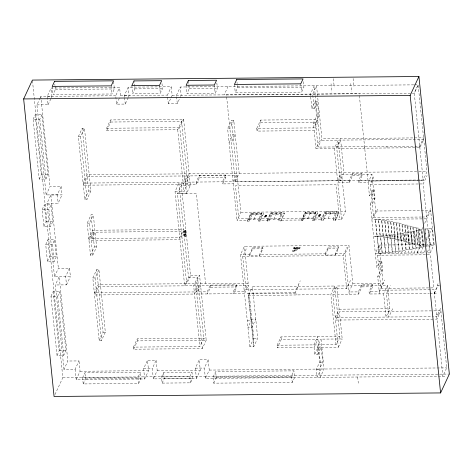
<?xml version="1.0" encoding="UTF-8"?>
<svg xmlns="http://www.w3.org/2000/svg" width="473" height="473" viewBox="0 0 473 473"><rect width="100%" height="100%" fill="white"/><g stroke="black" fill="none" stroke-linecap="round" stroke-linejoin="round"><path stroke-width="0.35" stroke-dasharray="2.37 1.77" d="M429.957 293.443L434.38 293.402L438.087 283.504M46.141 194.923L50.014 186.593L61.165 186.486L57.298 194.823L46.141 194.923L36.935 104.882L39.909 98.467M40.211 97.828L40.802 96.545L51.959 96.445L51.102 88.037L119.592 87.404L120.449 95.812L119.858 97.095M33.11 119.255L35.197 114.768L41.902 114.703L48.021 174.537L45.934 179.031L39.229 179.09L33.11 119.255L39.815 119.196L41.902 114.703M36.935 104.882L48.092 104.775L47.235 96.374L51.102 88.037M48.092 104.775L51.066 98.366M51.368 97.728L51.959 96.445M113.591 81.498L114.354 88.948L112.018 93.979L53.041 94.523L55.376 89.492L55.028 86.11M39.229 179.09L41.317 174.602L35.197 114.768M42.168 209.533L44.32 204.904L51.025 204.839L52.751 221.713L50.599 226.348L43.894 226.407L42.168 209.533L48.873 209.474L51.025 204.839M54.496 276.646L58.368 268.309L69.525 268.209L70.376 276.534L54.496 276.646L47.004 203.331L50.871 195L62.028 194.894L61.165 186.486M78.352 136.585L82.219 128.248L84.472 128.224L90.887 190.968L87.014 199.304L84.768 199.328L78.352 136.585L80.599 136.561L84.472 128.224M43.894 226.407L46.047 221.772L44.32 204.904M47.004 203.331L58.155 203.23L62.028 194.894M45.715 244.506L47.885 239.835L54.59 239.77L56.328 256.774L54.164 261.445L47.454 261.504L45.715 244.506L52.426 244.44L54.59 239.77M128.207 97.657L125.233 104.066L116.583 104.149L115.725 95.741L119.592 87.404M116.583 104.149L119.557 97.734M185.321 182.152L179.746 127.592L183.613 119.261L181.579 121.384L177.712 129.72L106.797 130.371L106.585 128.266L110.451 119.935L183.613 119.261L189.194 173.816L185.321 182.152L233.059 181.715L236.926 173.378L231.504 120.331L233.757 120.313L239.178 173.36L235.276 181.762L368.053 180.467M106.797 130.371L110.664 122.034L110.451 119.935M124.5 96.93L124.352 95.499L128.224 87.162L171.291 86.766L172.166 95.333L168.299 103.67L177.292 103.587L180.266 97.178M47.454 261.504L49.624 256.833L47.885 239.835M128.502 97.012L129.099 95.729L128.224 87.162M161.979 83.567L162.499 88.634L160.329 93.305L132.659 93.559L134.829 88.889L134.084 81.652M84.768 199.328L88.634 190.991L82.219 128.248M63.979 369.36L55.347 284.971L59.22 276.634L67.846 361.023L63.979 369.36L75.13 369.253L79.003 360.923L67.846 361.023M50.983 296.281L53.136 291.646L59.84 291.587L65.889 350.73L63.737 355.365L57.032 355.424L50.983 296.281L57.688 296.222L59.84 291.587M92.732 255.237L91.23 240.521L95.097 232.184L96.604 246.9L92.732 255.237L90.485 255.254L87.203 223.15L91.07 214.813L93.323 214.789L94.902 230.233L91.029 238.569L179.752 237.753L183.625 229.417L178.906 183.299L187.899 183.217L187.154 175.944L183.288 184.275L83.319 185.197L87.186 176.861L237.144 175.483L240.905 212.259L237.032 220.595L247.462 220.501L250.796 213.311L263.331 213.199L263.408 213.926L260.073 221.11L258.778 221.122L258.607 219.425L261.64 212.897L251.926 212.986L248.899 219.513L249.07 221.21L247.533 221.228L247.462 220.501M91.029 238.569L89.45 223.126L93.323 214.789M69.525 268.209L65.652 276.545L66.504 284.87L55.347 284.971M66.504 284.87L70.376 276.534M88.776 238.593L92.649 230.256L183.625 229.417M88.977 240.544L92.85 232.208L183.82 231.368L188.544 277.55L184.677 285.887L175.04 191.636L178.906 183.299M90.485 255.254L94.352 246.924L91.07 214.813M168.299 103.67L167.418 95.103L171.291 86.766M176.447 95.345L180.319 87.008L314.273 85.773L319.849 140.298L315.976 148.634L334.31 148.463L338.177 140.132L319.849 140.298M92.809 277.976L96.675 269.64L98.928 269.622L105.331 332.253L101.459 340.59L99.212 340.613L92.809 277.976L95.055 277.953L98.928 269.622M57.032 355.424L59.178 350.795L53.136 291.646M180.562 96.533L181.159 95.25L180.319 87.008M216.847 82.994L217.409 88.522L215.191 93.299L187.001 93.559L189.218 88.782L188.437 81.179M54.98 394.535L62.832 377.62L32.483 80.806M444.851 376.206L205.388 378.412L209.261 370.075L208.203 359.728L199.204 359.811L200.262 370.158L196.396 378.495L153.329 378.891L157.196 370.554L156.143 360.207L147.493 360.29L148.552 370.637L144.679 378.974L76.188 379.6L80.061 371.27L79.003 360.923M99.212 340.613L103.079 332.277L96.675 269.64M82.592 377.756L84.909 372.759L140.345 372.251L140.978 378.435L138.66 383.432L83.224 383.94L82.592 377.756L138.027 377.241L140.345 372.251M83.224 383.94L85.542 378.944L84.909 372.759M190.365 185.298L181.372 185.381L177.505 193.717L186.498 193.634L190.365 185.298L189.407 175.921L185.54 184.257L186.498 193.634M228.033 86.405L224.184 94.907M235.276 181.762L226.437 94.884M175.04 191.636L184.032 191.553L187.899 183.217M303.335 81.681L303.903 87.209L301.614 92.129L235.288 92.738L237.57 87.818L237.008 82.29M237.144 175.483L233.272 183.82L222.712 183.914L225.846 177.156L225.633 175.051L199.316 175.294L196.177 182.052L196.39 184.157L185.54 184.257M196.39 184.157L199.529 177.399L199.316 175.294M233.059 181.715L227.637 128.668L231.504 120.331M233.757 120.313L229.884 128.65L227.637 128.668M183.82 231.368L179.953 239.705L91.23 240.521M184.683 232.178L184.801 230.676L185.664 230.67L186.114 236.287L183.394 235.631L183.246 234.176L185.972 234.91L185.664 231.924L184.683 232.178L185.664 231.924M185.552 232.172L185.664 230.67M133.416 347.117L137.282 338.78L203.745 338.165L206.21 340.253L202.338 348.583L133.628 349.216L133.416 347.117L199.872 346.502L203.745 338.165L198.382 285.71L194.509 294.046L94.547 294.969L98.414 286.632L248.366 285.254L253.788 338.248L249.915 346.585L253.841 346.549L257.708 338.213L252.446 286.78L334.73 286.023L339.88 336.356L336.013 344.693L277.119 345.231L277.385 347.844L314.066 347.501L317.939 339.171L281.252 339.508L277.385 347.844M229.068 142.68L232.935 134.344L235.187 134.32L231.321 142.657M133.628 349.216L137.501 340.885L137.282 338.78M225.633 175.051L222.493 181.809L222.712 183.914M144.679 378.974L143.626 368.627L147.493 360.29M256.78 128.402L260.647 120.065L317.726 119.539L313.853 127.876L256.78 128.402L257.052 131.086L314.131 130.56L317.998 122.229L260.925 122.755L257.052 131.086M181.372 185.381L190.578 275.428L186.711 283.759L177.47 193.392L196.325 193.221L205.56 283.587M153.329 378.891L152.271 368.544L156.143 360.207M188.544 277.55L197.537 277.468L193.67 285.804L199.872 346.502M190.578 275.428L199.571 275.345L195.704 283.676L196.549 291.924L207.18 291.823L210.302 285.101L236.494 284.858L236.713 286.963L233.591 293.686L233.372 291.581L236.494 284.858M196.549 291.924L200.416 283.587L199.571 275.345M202.338 348.583L196.762 294.029L200.629 285.692L206.21 340.253L137.501 340.885M161.5 376.916L163.599 372.387L191.967 372.127L192.6 378.317L190.495 382.84L162.133 383.1L161.5 376.916L189.862 376.656L191.967 372.127M162.133 383.1L164.232 378.577L163.599 372.387M210.302 285.101L210.52 287.206L207.399 293.928L207.18 291.823M247.533 221.228L250.867 214.038L250.796 213.311M249.07 221.21L252.103 214.683L251.926 212.986M314.273 85.773L310.4 94.109L310.625 96.279M253.753 219.472L256.78 212.945M413.727 84.862L316.532 85.755L312.665 94.092L314.143 108.548L311.878 108.565L310.696 97M233.372 291.581L244.281 291.48L240.515 254.622L244.381 246.291L348.938 245.327L352.852 283.64L348.985 291.977L358.345 291.888L361.691 284.675L372.422 284.575L372.647 286.786L369.301 293.999L383.644 293.869L387.517 285.532L336.782 285.999L332.915 294.336L335.286 317.537L431.589 316.65M258.778 221.122L261.811 214.594L261.64 212.897M350.511 280.335L346.644 288.672L246.09 289.594L242.708 256.472L246.575 248.142M311.878 108.565L315.124 101.577L317.389 101.553L318.867 116.009L315.621 123.004L318.081 147.091L419.699 146.157L423.566 137.82L321.947 138.755L318.081 147.091M260.073 221.11L259.996 220.383L263.331 213.199M314.143 108.548L317.389 101.553M265.341 215.091L264.496 217.208L265.796 217.196L266.666 215.321L265.341 215.091L264.496 217.208M196.396 378.495L195.337 368.148L199.204 359.811M266.642 215.079L265.796 217.196M249.395 254.545L252.582 247.669L262.811 247.574L262.929 248.786L259.742 255.662L249.519 255.757L249.395 254.545L240.515 254.622M249.519 255.757L252.706 248.881L252.582 247.669M267.109 220.317L270.45 213.134L284.285 213.004L284.356 213.731L281.021 220.921L278.934 220.938L278.751 219.159L281.867 212.448L271.886 212.537L268.77 219.253L268.954 221.027L267.186 221.045L267.109 220.317L259.996 220.383M267.186 221.045L270.521 213.861L270.45 213.134M313.853 127.876L313.357 123.021L316.603 116.033L315.124 101.577M268.954 221.027L272.064 214.316L271.886 212.537M205.388 378.412L204.33 368.065L208.203 359.728M273.761 219.206L276.876 212.495M259.742 255.662L259.618 254.45L262.811 247.574M244.281 291.48L248.154 283.15L244.381 246.291M249.915 346.585L244.5 293.585L248.366 285.254M278.934 220.938L282.05 214.228L281.867 212.448M281.021 220.921L280.95 220.187L284.285 213.004M248.579 295.111L253.841 346.549L248.278 295.761L252.446 286.78M213.128 376.969L215.629 371.583L293.893 370.862L294.827 377.046L292.326 382.432L213.761 383.16L213.128 376.969L291.392 376.248L293.893 370.862M213.761 383.16L216.262 377.767L215.629 371.583M368.018 180.544L359.173 93.66M301.39 220.004L304.724 212.815L317.436 212.702L317.507 213.347L314.167 220.53L312.819 220.542L312.641 218.768L315.793 211.963L305.676 212.058L302.525 218.857L302.702 220.637L301.455 220.649L301.39 220.004L280.95 220.187M301.455 220.649L304.789 213.465L304.724 212.815M340.501 138.583L336.628 146.92L340.087 180.727L343.954 172.391L340.655 140.109L423.719 139.34L419.853 147.677L336.788 148.445L340.655 140.109M302.702 220.637L305.86 213.837L305.676 212.058M298.244 247.663L295.046 247.692L295.01 248.751L293.887 248.763L294.046 247.48L299.971 247.202L300.053 248.012L294.247 251.654L292.686 251.666L292.604 250.856L298.244 247.663L298.327 248.473L292.686 251.666M307.58 218.81L310.737 212.01M293.887 248.763L294.046 247.48M295.01 248.751L295.046 247.692M312.819 220.542L315.976 213.743L315.793 211.963M314.167 220.53L314.102 219.886L317.436 212.702M319.21 214.375L318.364 216.498L319.659 216.486L320.534 214.606L319.21 214.375L318.364 216.498M320.511 214.364L319.659 216.486M337.58 180.822L341.482 172.414L338.177 140.132M335.392 220.495L338.727 213.311L338.644 212.501L324.372 212.637L321.037 219.821L321.12 220.631L323.26 220.607L322.982 217.929L238.841 218.709L235.465 185.67L336.019 184.742L339.395 217.781L333.104 217.84L333.376 220.519L335.392 220.495L335.31 219.691L341.589 219.632L337.828 182.856L341.695 174.519L371.961 174.241L375.722 211.017L371.855 219.354L426.758 218.845L430.235 252.878L426.953 252.907L430.418 245.434L428.68 228.418L431.967 228.388L433.706 245.404L430.418 245.434M321.12 220.631L324.454 213.441L324.372 212.637M326.21 211.774L323.053 218.579L333.169 218.485L336.327 211.685L326.21 211.774L326.417 213.808L323.26 220.607M328.108 218.532L331.266 211.733M296.37 289.133L300.237 280.796M294.992 293.124L298.859 284.787M364.559 146.736L364.748 148.185M337.828 182.856L349.299 182.749L349.08 180.645L352.355 173.591L361.898 173.502L362.111 175.607L358.836 182.661L368.095 182.572L371.961 174.241M349.299 182.749L352.568 175.696L352.355 173.591M333.376 220.519L336.534 213.713L336.327 211.685M335.31 219.691L338.644 212.501M277.119 345.231L280.986 336.9L339.88 336.356M358.836 182.661L358.623 180.556L361.898 173.502M325.117 253.847L328.303 246.971L338.526 246.876L338.65 248.094L335.463 254.965L325.241 255.059L325.117 253.847L259.618 254.45M341.589 219.632L345.456 211.295L341.695 174.519M325.241 255.059L328.428 248.183L328.303 246.971M335.463 254.965L335.339 253.753L338.526 246.876M423.311 180.325L369.567 181.035L423.311 180.325L423.252 179.746M421.425 217.024L373.664 217.468L370.288 184.423L374.155 176.092M374.196 189.945L371.453 195.852L369.454 195.869L372.192 189.969L374.196 189.945L375.03 198.157L372.292 204.058L370.294 204.076L376.78 267.529L378.778 267.511L381.782 261.049L379.778 261.066L376.78 267.529M346.644 288.672L343.256 255.55L347.129 247.213M349.21 294.188L345.065 253.664L348.938 245.327M370.294 204.076L373.031 198.175L372.192 189.969M336.013 344.693L330.864 294.354L334.73 286.023M313.8 344.894L317.673 336.563L320.996 369.046L317.123 377.383L316.307 369.372L319.659 362.147L318.116 347.058L321.202 347.028L322.746 362.117L319.393 369.342L320.215 377.353L324.082 369.017L321.025 339.141L342.198 338.946L339.413 311.731L432.789 310.867M373.664 217.468L377.531 209.131M375.379 219.537L378.577 219.507L380.316 236.518L377.117 236.547L375.379 219.537L378.991 253.28M314.066 347.501L314.764 354.283L317.85 354.259L317.158 347.478L321.025 339.141M314.764 354.283L318.116 347.058M378.459 219.756L381.658 219.726L383.396 236.742L380.197 236.772L378.577 219.507M317.85 354.259L321.202 347.028M335.286 317.537L339.153 309.2L336.782 285.999M381.475 220.122L384.762 220.093L386.5 237.109L383.213 237.139L381.658 219.726M317.158 347.478L338.325 347.283L335.546 320.061L339.413 311.731M377.117 236.547L377.3 236.157L387.186 235.637L390.521 235.318L390.704 234.921L393.903 234.892L394.068 234.531L397.267 234.502L397.486 234.034L400.684 234.005L400.968 233.396L404.167 233.366L404.433 232.793L407.631 232.763L407.897 232.19L414.271 231.628L414.608 230.913L417.807 230.883L418.073 230.304L421.272 230.274L421.591 229.594L422.903 229.582M384.525 220.595L387.73 220.566L389.468 237.582L386.27 237.612L384.762 220.093M387.476 221.104L390.674 221.074L392.419 238.09L389.22 238.12L387.73 220.566M375.722 211.017L430.625 210.515L434.108 244.541L379.204 245.049L375.331 253.38L424.979 252.925M383.213 237.139L383.396 236.742M390.479 221.506L393.678 221.476L395.416 238.493L392.218 238.522L390.674 221.074M332.915 294.336L358.569 294.1L361.916 286.886L361.691 284.675M428.674 287.915L380.913 288.353L377.525 255.231L381.392 246.9M378.956 253.351L377.3 236.157M386.27 237.612L386.5 237.109M393.341 222.198L396.545 222.168L398.284 239.178L395.085 239.208L393.341 222.198L393.678 221.476M338.325 347.283L342.198 338.946M396.161 222.99L399.36 222.96L401.098 239.977L397.899 240.006L396.161 222.99L396.545 222.168M382.154 253.321L380.582 235.944M389.22 238.12L389.468 237.582M398.993 223.753L402.192 223.723L403.93 240.739L400.732 240.769L398.993 223.753L399.36 222.96M385.353 253.292L385.637 252.677L383.899 235.666M392.218 238.522L392.419 238.09M369.301 293.999L369.07 291.788L372.422 284.575M379.476 293.904L377.696 276.516L380.7 270.053L379.778 261.066M395.085 239.208L395.416 238.493M401.89 224.368L405.089 224.338L406.833 241.354L403.629 241.384L401.89 224.368L402.192 223.723M388.64 253.262L389.06 252.363L387.316 235.347M414.466 84.85L418.15 84.821L427.024 171.628L423.152 179.965L358.623 180.556M381.782 261.049L382.698 270.036L379.701 276.498L377.696 276.516M422.158 217.018L426.569 216.977L423.187 183.938L427.06 175.601M404.74 225.095L407.679 225.071L409.423 242.081L406.478 242.111L404.74 225.095L405.089 224.338M391.839 253.232L392.442 251.938L390.704 234.921M397.899 240.006L398.284 239.178M407.212 226.076L410.416 226.047L412.154 243.057L408.956 243.087L407.212 226.076L407.679 225.071M400.732 240.769L401.098 239.977M395.038 253.203L395.806 251.547L394.068 234.531M379.204 245.049L383.118 283.362L379.251 291.693L369.07 291.788M380.913 288.353L384.78 280.016M410.032 226.869L413.231 226.839L414.969 243.855L411.77 243.885L410.032 226.869L410.416 226.047M403.629 241.384L403.93 240.739M398.242 253.173L399.224 251.051L397.486 234.034M414.969 243.855L414.567 244.718L412.828 227.702L413.231 226.839M401.441 253.144L402.706 250.412L400.968 233.396M406.478 242.111L406.833 241.354M408.956 243.087L409.423 242.081M415.933 228.069L419.22 228.039L420.958 245.055L417.671 245.085L416.116 227.673L412.828 227.702M404.64 253.114L406.171 249.809L404.433 232.793M392.679 308.703L388.812 317.04L386.441 293.845L390.308 285.509M411.77 243.885L412.154 243.057M424.594 244.269L423.696 246.208L420.408 246.238L418.67 229.222L419.22 228.039M407.838 253.085L409.642 249.2L407.897 232.19M426.569 216.977L430.436 208.64M423.696 246.208L421.957 229.192L422.856 227.253M424.653 223.374L430.625 210.515M411.037 253.055L413.071 248.668L411.333 231.658M413.981 253.025L416.346 247.923L414.608 230.913M417.671 245.085L416.116 227.673M424.878 229.565L425.162 228.95L428.443 228.92L428.68 228.418M387.517 285.532L389.888 308.733L386.021 317.07L383.644 293.869M417.032 252.996L419.403 247.899M417.18 252.996L419.811 247.32L418.073 230.304M420.408 246.238L420.958 245.055M420.379 252.966L423.329 246.61L421.591 229.594M426.096 241.035L431.967 228.388M423.666 252.937L425.138 249.756M425.162 228.95L426.9 245.966L426.616 246.581L426.327 243.743M430.235 252.878L434.108 244.541M434.38 293.402L438.252 285.065M440.623 308.266L436.75 316.597L432.328 316.638M439.092 314.64L437.011 319.127L434.072 319.157M439.393 314.001L440.877 310.796L433.528 310.862M440.877 310.796L446.719 367.888L442.846 376.224L434.007 289.736L379.104 290.239M185.25 236.293L184.801 230.676M292.604 250.856L294.165 250.844L299.971 247.202M265.211 216.102L265.85 215.653L266.086 216.173L265.217 216.185L266.086 216.173M265.217 216.185L265.85 215.653M265.051 216.48L265.288 217.006C267.251 216.149 263.603 216.687 265.915 216.474M319.08 215.392L319.718 214.943L319.949 215.463L319.086 215.469L319.718 214.943M319.783 215.765L319.151 216.291L319.783 215.765L318.92 215.771L319.789 215.842M294.129 248.29L300.053 248.012M248.278 295.761L330.864 294.354M55.376 89.492L114.354 88.948M237.57 87.818L303.903 87.209M134.829 88.889L162.499 88.634M189.218 88.782L217.409 88.522M124.352 95.499L167.418 95.103M47.235 96.374L115.725 95.741M120.449 95.812L129.099 95.729M172.166 95.333L414.277 93.151L418.15 84.821L414.277 93.128L423.211 180.544M226.401 94.955L359.143 93.731M316.603 116.033L318.867 116.009M110.664 122.034L181.579 121.384L186.941 173.839L183.075 182.176L83.106 183.092L86.973 174.762L236.926 173.378M313.357 123.021L315.621 123.004M106.585 128.266L179.746 127.592M41.317 174.602L48.021 174.537M239.178 173.36L341.482 172.414M343.954 172.391L418.203 171.711M418.936 171.699L427.024 171.628M352.568 175.696L362.111 175.607M199.529 177.399L225.846 177.156M235.312 181.691L349.08 180.645M370.288 184.423L423.187 183.938M88.634 190.991L90.887 190.968M373.031 198.175L375.03 198.157M240.905 212.259L345.456 211.295M304.789 213.465L317.507 213.347M250.867 214.038L263.408 213.926M270.521 213.861L284.356 213.731M324.454 213.441L338.727 213.311M305.86 213.837L315.976 213.743M272.064 214.316L282.05 214.228M326.417 213.808L336.534 213.713M252.103 214.683L261.811 214.594M319.234 214.618L320.534 214.606M265.371 215.333L266.666 215.321M302.525 218.857L312.641 218.768M268.77 219.253L278.751 219.159M248.899 219.513L258.607 219.425M46.047 221.772L52.751 221.713M314.102 219.886L321.037 219.821M87.203 223.15L89.45 223.126M184.695 230.877L185.558 230.871M184.961 230.978L185.824 230.972M184.576 231.131L185.446 231.12M418.67 229.222L421.957 229.192M183.246 234.176L185.972 234.91M183.394 235.631L186.114 236.287M185.457 235.891L186.327 235.885M377.247 236.264L373.593 236.37L377.218 236.334M94.352 246.924L96.604 246.9M426.9 245.966L430.188 245.936L428.443 228.92M423.329 246.61L424.642 246.599M293.804 247.953L294.927 247.941M252.706 248.881L262.929 248.786M295.128 248.502L298.327 248.473M328.428 248.183L338.65 248.094M419.811 247.32L423.016 247.29L421.272 230.274M416.346 247.923L419.545 247.893L417.807 230.883M413.071 248.668L416.015 248.644L414.271 231.628M409.642 249.2L412.84 249.17L411.102 232.16M406.171 249.809L409.376 249.779L407.631 232.763M402.706 250.412L405.905 250.383L404.167 233.366M399.224 251.051L402.422 251.021L400.684 234.005M395.806 251.547L399.005 251.518L397.267 234.502M392.442 251.938L395.641 251.908L393.903 234.892M389.06 252.363L392.259 252.334L390.521 235.318M385.637 252.677L388.924 252.647L387.186 235.637M382.32 252.96L385.519 252.931L383.78 235.915M379.039 253.167L382.237 253.138L380.499 236.128M335.339 253.753L345.065 253.664M49.624 256.833L56.328 256.774M242.708 256.472L343.256 255.55M377.525 255.231L430.43 254.746L433.812 287.868L429.407 287.909M380.7 270.053L382.698 270.036M248.154 283.15L98.201 284.527L94.328 292.864L194.297 291.942L198.163 283.611L197.537 277.468M352.852 283.64L383.118 283.362M210.52 287.206L236.713 286.963M437.732 285.881L439.73 285.863M361.916 286.886L372.647 286.786M295.176 292.728L246.93 293.171L246.746 293.567L296.772 293.106L296.932 294.667M196.762 294.029L244.5 293.585M434.356 293.154L436.354 293.136M386.441 293.845L429.218 293.449M339.153 309.2L389.888 308.733M436.561 314.722L438.56 314.705M247.284 320.865L251.21 320.83M335.546 320.061L433.333 319.163M103.079 332.277L105.331 332.253M253.788 338.248L257.708 338.213M59.178 350.795L65.889 350.73M319.659 362.147L322.746 362.117M143.626 368.627L152.271 368.544M195.337 368.148L204.33 368.065M80.061 371.27L148.552 370.637M157.196 370.554L200.262 370.158M209.261 370.075L446.719 367.888M316.307 369.372L319.393 369.342M62.832 377.62L449.35 374.06M85.542 378.944L140.978 378.435M216.262 377.767L294.827 377.046M164.232 378.577L192.6 378.317M318.92 215.771L319.151 216.291M291.392 376.248L292.326 382.432M419.799 145.938L419.953 147.464M425.097 231.687L425.599 236.654M425.676 237.363L426.037 240.905M386.902 146.459L387.056 147.978M369.508 180.455L369.567 181.035M368.095 182.572L369.454 195.869M353.112 78.506L353.958 86.796M350.759 83.567L351.605 91.863M358.345 291.888L358.569 294.1M333.382 78.684L334.228 86.979M331.029 83.751L331.875 92.04M334.31 148.463L337.61 180.751M357.677 377.011L358.309 383.195M316.532 85.755L321.947 138.755M314.131 130.56L315.976 148.634M300.769 83.839L301.614 92.129M299.716 247.651L299.799 248.455M294.714 247.249L294.797 248.059M293.922 247.704L294.005 248.508M294.165 250.844L294.247 251.654M260.647 120.065L260.925 122.755M280.986 336.9L281.252 339.508M234.437 84.448L235.288 92.738M233.272 183.82L237.032 220.595M214.346 85.01L215.191 93.299M186.149 85.264L187.001 93.559M176.589 96.717L177.292 103.587M177.712 129.72L184.032 191.553M184.801 231.93L185.109 234.915M189.862 376.656L190.495 382.84M159.519 85.341L160.329 93.305M131.843 85.595L132.659 93.559M124.57 97.639L125.233 104.066M111.19 85.855L112.018 93.979M138.027 377.241L138.66 383.432M80.599 136.561L87.014 199.304M95.055 277.953L101.459 340.59M54.821 84.076L54.963 85.43M52.213 86.393L53.041 94.523M57.298 194.823L58.155 203.23M75.13 369.253L76.188 379.6M40.802 96.545L41.104 99.472M41.181 100.205L50.014 186.593M50.871 195L58.368 268.309M39.815 119.196L45.934 179.031M48.873 209.474L50.599 226.348M52.426 244.44L54.164 261.445M57.688 296.222L63.737 355.365M251.831 319.133L247.964 327.47L251.884 327.434L255.751 319.098L251.831 319.133"/><path stroke-width="0.71" d="M23.65 98.94L32.406 80.073L418.93 76.514L449.35 374.06L440.594 392.927L54.07 396.486L23.65 98.94L410.168 95.38L418.93 76.514M410.168 95.38L440.594 392.927M54.543 81.368L52.213 86.393L111.19 85.855L113.526 80.824L54.543 81.368M134.013 80.924L131.843 85.595L159.519 85.341L161.683 80.67L134.013 80.924M188.372 80.487L186.149 85.264L214.346 85.01L216.563 80.227L188.372 80.487M236.725 79.529L234.437 84.448L300.769 83.839L303.051 78.914L236.725 79.529"/></g></svg>
